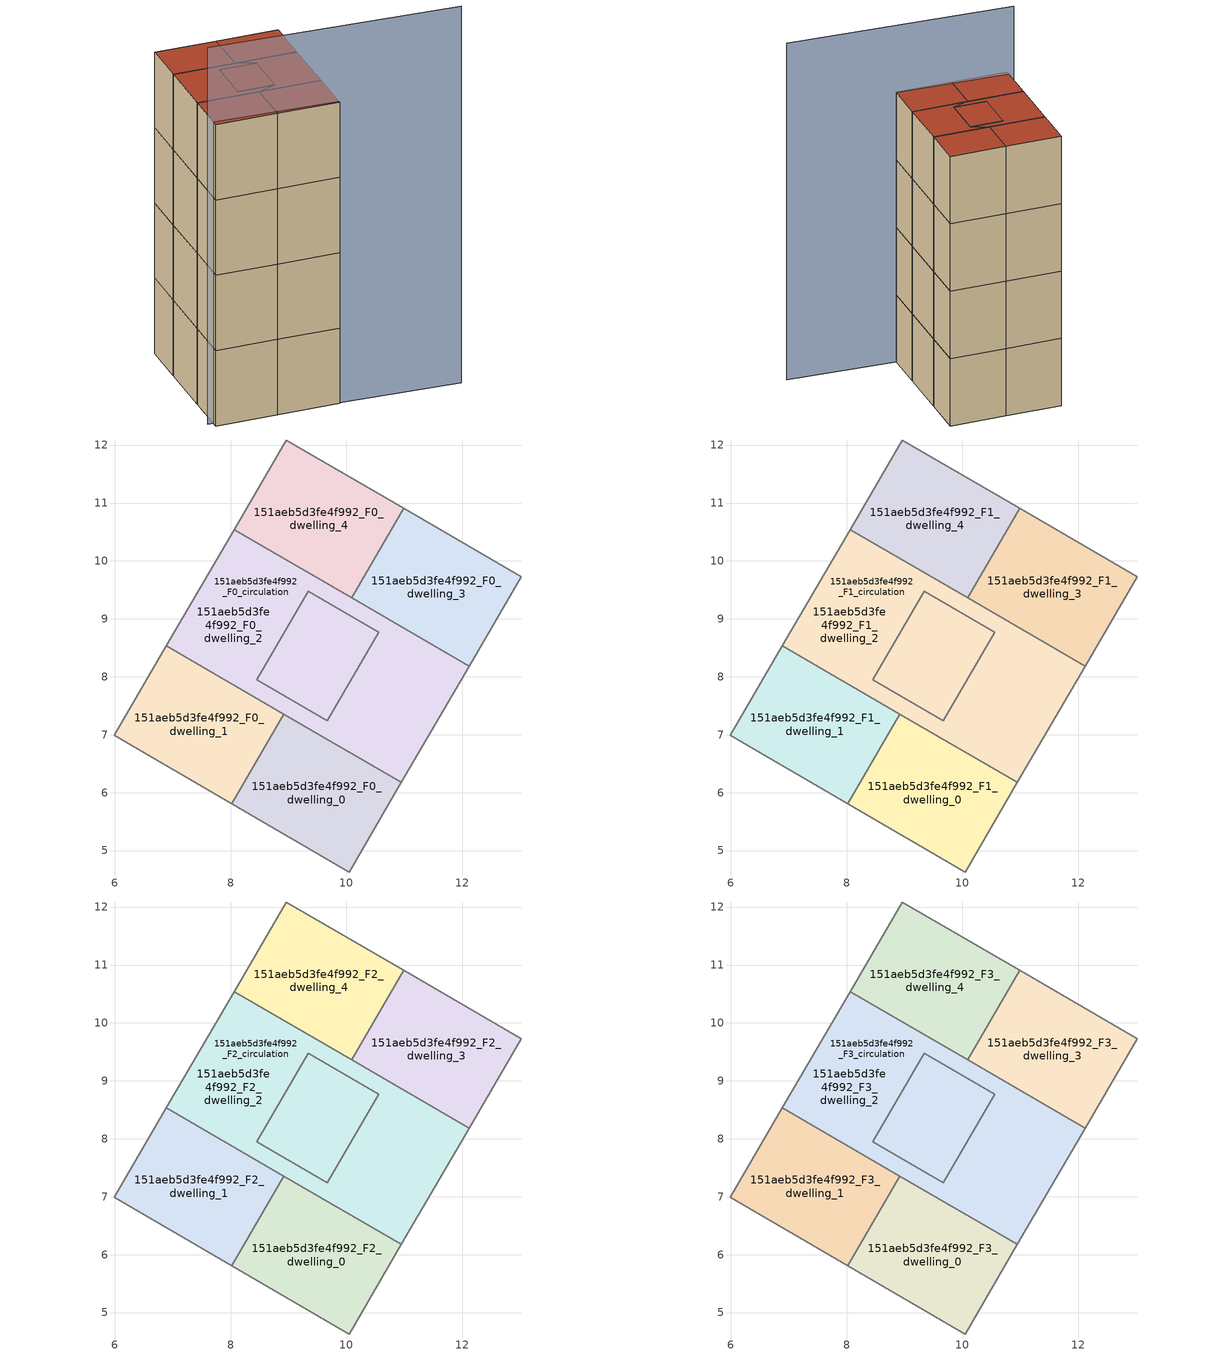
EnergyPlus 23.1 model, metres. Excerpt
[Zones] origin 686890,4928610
151aeb5d3fe4f992_F0_dwelling_0
 floor ground (EU_floor_Construction): 10.95,6.18 10.05,4.63 8.02,5.81 8.92,7.36 z0
 wall adiabatic (EU_wall_Construction): 8.02,5.81 10.05,4.63 10.95,6.18 8.92,7.36 z0:3
 wall to 151aeb5d3fe4f992_F0_dwelling_1 (EU_wall_Construction): 8.92,7.36 8.02,5.81 z0:3
151aeb5d3fe4f992_F0_dwelling_1
 floor ground (EU_floor_Construction): 8.92,7.36 8.02,5.81 5.99,6.99 6.89,8.54 z0
 wall adiabatic (EU_wall_Construction): 8.92,7.36 6.89,8.54 5.99,6.99 8.02,5.81 z0:3
151aeb5d3fe4f992_F0_dwelling_2
 floor ground (EU_floor_Construction): 10.56,8.77 9.67,7.24 8.45,7.95 9.34,9.48 z0; 10.09,9.36 10.56,8.77 9.34,9.48 8.45,7.95 9.67,7.24 8.92,7.36 6.89,8.54 8.06,10.54 z0; 12.12,8.18 10.95,6.18 8.92,7.36 9.67,7.24 10.56,8.77 10.09,9.36 z0
 wall adiabatic (EU_wall_Construction): 12.12,8.18 10.09,9.36 8.06,10.54 6.89,8.54 8.92,7.36 10.95,6.18 12.12,8.18 z0:3
151aeb5d3fe4f992_F0_dwelling_3
 floor ground (EU_floor_Construction): 13.02,9.73 12.12,8.18 10.09,9.36 10.99,10.91 z0
 wall adiabatic (EU_wall_Construction): 10.09,9.36 12.12,8.18 13.02,9.73 10.99,10.91 z0:3
 wall to 151aeb5d3fe4f992_F0_dwelling_4 (EU_wall_Construction): 10.99,10.91 10.09,9.36 z0:3
151aeb5d3fe4f992_F0_dwelling_4
 floor ground (EU_floor_Construction): 10.99,10.91 10.09,9.36 8.06,10.54 8.96,12.09 z0
 wall adiabatic (EU_wall_Construction): 10.99,10.91 8.96,12.09 8.06,10.54 10.09,9.36 z0:3
151aeb5d3fe4f992_F0_circulation
 floor ground (EU_floor_Construction): 10.56,8.77 9.67,7.24 8.45,7.95 9.34,9.48 z0; 10.09,9.36 10.56,8.77 9.34,9.48 8.45,7.95 9.67,7.24 8.92,7.36 6.89,8.54 8.06,10.54 z0; 12.12,8.18 10.95,6.18 8.92,7.36 9.67,7.24 10.56,8.77 10.09,9.36 z0
 wall adiabatic (EU_wall_Construction): 10.56,8.77 9.34,9.48 8.45,7.95 9.67,7.24 10.56,8.77 z0:3
151aeb5d3fe4f992_F1_dwelling_0
 floor to 151aeb5d3fe4f992_F0_dwelling_0 (EU_floor_Construction): 10.95,6.18 10.05,4.63 8.02,5.81 8.92,7.36 z3
 wall adiabatic (EU_wall_Construction): 8.02,5.81 10.05,4.63 10.95,6.18 8.92,7.36 z3:6
 wall to 151aeb5d3fe4f992_F1_dwelling_1 (EU_wall_Construction): 8.92,7.36 8.02,5.81 z3:6
151aeb5d3fe4f992_F1_dwelling_1
 floor to 151aeb5d3fe4f992_F0_dwelling_1 (EU_floor_Construction): 8.92,7.36 8.02,5.81 5.99,6.99 6.89,8.54 z3
 wall adiabatic (EU_wall_Construction): 8.92,7.36 6.89,8.54 5.99,6.99 8.02,5.81 z3:6
151aeb5d3fe4f992_F1_dwelling_2
 floor outside (EU_floor_Construction): 12.12,8.18 10.95,6.18 8.92,7.36 9.67,7.24 10.56,8.77 10.09,9.36 z3; 10.09,9.36 10.56,8.77 9.34,9.48 8.45,7.95 9.67,7.24 8.92,7.36 6.89,8.54 8.06,10.54 z3; 10.56,8.77 9.67,7.24 8.45,7.95 9.34,9.48 z3
 wall adiabatic (EU_wall_Construction): 12.12,8.18 10.09,9.36 8.06,10.54 6.89,8.54 8.92,7.36 10.95,6.18 12.12,8.18 z3:6
151aeb5d3fe4f992_F1_dwelling_3
 floor to 151aeb5d3fe4f992_F0_dwelling_3 (EU_floor_Construction): 13.02,9.73 12.12,8.18 10.09,9.36 10.99,10.91 z3
 wall adiabatic (EU_wall_Construction): 10.09,9.36 12.12,8.18 13.02,9.73 10.99,10.91 z3:6
 wall to 151aeb5d3fe4f992_F1_dwelling_4 (EU_wall_Construction): 10.99,10.91 10.09,9.36 z3:6
151aeb5d3fe4f992_F1_dwelling_4
 floor to 151aeb5d3fe4f992_F0_dwelling_4 (EU_floor_Construction): 10.99,10.91 10.09,9.36 8.06,10.54 8.96,12.09 z3
 wall adiabatic (EU_wall_Construction): 10.99,10.91 8.96,12.09 8.06,10.54 10.09,9.36 z3:6
151aeb5d3fe4f992_F1_circulation
 floor to 151aeb5d3fe4f992_F0_circulation (EU_floor_Construction): 10.56,8.77 9.67,7.24 8.45,7.95 9.34,9.48 z3; 10.09,9.36 10.56,8.77 9.34,9.48 8.45,7.95 9.67,7.24 8.92,7.36 6.89,8.54 8.06,10.54 z3; 12.12,8.18 10.95,6.18 8.92,7.36 9.67,7.24 10.56,8.77 10.09,9.36 z3
 wall adiabatic (EU_wall_Construction): 10.56,8.77 9.34,9.48 8.45,7.95 9.67,7.24 10.56,8.77 z3:6
151aeb5d3fe4f992_F2_dwelling_0
 floor to 151aeb5d3fe4f992_F1_dwelling_0 (EU_floor_Construction): 10.95,6.18 10.05,4.63 8.02,5.81 8.92,7.36 z6
 wall adiabatic (EU_wall_Construction): 8.02,5.81 10.05,4.63 10.95,6.18 8.92,7.36 z6:9
 wall to 151aeb5d3fe4f992_F2_dwelling_1 (EU_wall_Construction): 8.92,7.36 8.02,5.81 z6:9
151aeb5d3fe4f992_F2_dwelling_1
 floor to 151aeb5d3fe4f992_F1_dwelling_1 (EU_floor_Construction): 8.92,7.36 8.02,5.81 5.99,6.99 6.89,8.54 z6
 wall adiabatic (EU_wall_Construction): 8.92,7.36 6.89,8.54 5.99,6.99 8.02,5.81 z6:9
151aeb5d3fe4f992_F2_dwelling_2
 floor outside (EU_floor_Construction): 12.12,8.18 10.95,6.18 8.92,7.36 9.67,7.24 10.56,8.77 10.09,9.36 z6; 10.09,9.36 10.56,8.77 9.34,9.48 8.45,7.95 9.67,7.24 8.92,7.36 6.89,8.54 8.06,10.54 z6; 10.56,8.77 9.67,7.24 8.45,7.95 9.34,9.48 z6
 wall adiabatic (EU_wall_Construction): 12.12,8.18 10.09,9.36 8.06,10.54 6.89,8.54 8.92,7.36 10.95,6.18 12.12,8.18 z6:9
151aeb5d3fe4f992_F2_dwelling_3
 floor to 151aeb5d3fe4f992_F1_dwelling_3 (EU_floor_Construction): 13.02,9.73 12.12,8.18 10.09,9.36 10.99,10.91 z6
 wall adiabatic (EU_wall_Construction): 10.09,9.36 12.12,8.18 13.02,9.73 10.99,10.91 z6:9
 wall to 151aeb5d3fe4f992_F2_dwelling_4 (EU_wall_Construction): 10.99,10.91 10.09,9.36 z6:9
151aeb5d3fe4f992_F2_dwelling_4
 floor to 151aeb5d3fe4f992_F1_dwelling_4 (EU_floor_Construction): 10.99,10.91 10.09,9.36 8.06,10.54 8.96,12.09 z6
 wall adiabatic (EU_wall_Construction): 10.99,10.91 8.96,12.09 8.06,10.54 10.09,9.36 z6:9
151aeb5d3fe4f992_F2_circulation
 floor to 151aeb5d3fe4f992_F1_circulation (EU_floor_Construction): 10.56,8.77 9.67,7.24 8.45,7.95 9.34,9.48 z6; 10.09,9.36 10.56,8.77 9.34,9.48 8.45,7.95 9.67,7.24 8.92,7.36 6.89,8.54 8.06,10.54 z6; 12.12,8.18 10.95,6.18 8.92,7.36 9.67,7.24 10.56,8.77 10.09,9.36 z6
 wall adiabatic (EU_wall_Construction): 10.56,8.77 9.34,9.48 8.45,7.95 9.67,7.24 10.56,8.77 z6:9
151aeb5d3fe4f992_F3_dwelling_0
 floor to 151aeb5d3fe4f992_F2_dwelling_0 (EU_floor_Construction): 10.95,6.18 10.05,4.63 8.02,5.81 8.92,7.36 z9
 wall adiabatic (EU_wall_Construction): 8.02,5.81 10.05,4.63 10.95,6.18 8.92,7.36 z9:12
 wall to 151aeb5d3fe4f992_F3_dwelling_1 (EU_wall_Construction): 8.92,7.36 8.02,5.81 z9:12
 roof outside (EU_roof_Construction): 10.05,4.63 10.95,6.18 8.92,7.36 8.02,5.81 z12
151aeb5d3fe4f992_F3_dwelling_1
 floor to 151aeb5d3fe4f992_F2_dwelling_1 (EU_floor_Construction): 8.92,7.36 8.02,5.81 5.99,6.99 6.89,8.54 z9
 wall adiabatic (EU_wall_Construction): 8.92,7.36 6.89,8.54 5.99,6.99 8.02,5.81 z9:12
 roof outside (EU_roof_Construction): 8.02,5.81 8.92,7.36 6.89,8.54 5.99,6.99 z12
151aeb5d3fe4f992_F3_dwelling_2
 floor outside (EU_floor_Construction): 12.12,8.18 10.95,6.18 8.92,7.36 9.67,7.24 10.56,8.77 10.09,9.36 z9; 10.09,9.36 10.56,8.77 9.34,9.48 8.45,7.95 9.67,7.24 8.92,7.36 6.89,8.54 8.06,10.54 z9; 10.56,8.77 9.67,7.24 8.45,7.95 9.34,9.48 z9
 wall adiabatic (EU_wall_Construction): 12.12,8.18 10.09,9.36 8.06,10.54 6.89,8.54 8.92,7.36 10.95,6.18 12.12,8.18 z9:12
 roof outside (EU_roof_Construction): 9.67,7.24 8.45,7.95 9.34,9.48 10.56,8.77 10.09,9.36 8.06,10.54 6.89,8.54 8.92,7.36 z12; 9.67,7.24 10.56,8.77 9.34,9.48 8.45,7.95 z12; 10.95,6.18 12.12,8.18 10.09,9.36 10.56,8.77 9.67,7.24 8.92,7.36 z12
151aeb5d3fe4f992_F3_dwelling_3
 floor to 151aeb5d3fe4f992_F2_dwelling_3 (EU_floor_Construction): 13.02,9.73 12.12,8.18 10.09,9.36 10.99,10.91 z9
 wall adiabatic (EU_wall_Construction): 10.09,9.36 12.12,8.18 13.02,9.73 10.99,10.91 z9:12
 wall to 151aeb5d3fe4f992_F3_dwelling_4 (EU_wall_Construction): 10.99,10.91 10.09,9.36 z9:12
 roof outside (EU_roof_Construction): 12.12,8.18 13.02,9.73 10.99,10.91 10.09,9.36 z12
151aeb5d3fe4f992_F3_dwelling_4
 floor to 151aeb5d3fe4f992_F2_dwelling_4 (EU_floor_Construction): 10.99,10.91 10.09,9.36 8.06,10.54 8.96,12.09 z9
 wall adiabatic (EU_wall_Construction): 10.99,10.91 8.96,12.09 8.06,10.54 10.09,9.36 z9:12
 roof outside (EU_roof_Construction): 10.09,9.36 10.99,10.91 8.96,12.09 8.06,10.54 z12
151aeb5d3fe4f992_F3_circulation
 floor to 151aeb5d3fe4f992_F2_circulation (EU_floor_Construction): 10.56,8.77 9.67,7.24 8.45,7.95 9.34,9.48 z9; 10.09,9.36 10.56,8.77 9.34,9.48 8.45,7.95 9.67,7.24 8.92,7.36 6.89,8.54 8.06,10.54 z9; 12.12,8.18 10.95,6.18 8.92,7.36 9.67,7.24 10.56,8.77 10.09,9.36 z9
 wall adiabatic (EU_wall_Construction): 10.56,8.77 9.34,9.48 8.45,7.95 9.67,7.24 10.56,8.77 z9:12
 roof outside (EU_roof_Construction): 9.67,7.24 8.45,7.95 9.34,9.48 10.56,8.77 10.09,9.36 8.06,10.54 6.89,8.54 8.92,7.36 z12; 9.67,7.24 10.56,8.77 9.34,9.48 8.45,7.95 z12; 10.95,6.18 12.12,8.18 10.09,9.36 10.56,8.77 9.67,7.24 8.92,7.36 z12
shading: 13.96,2.24 5.93,7.29 z0:15
[Building]
EU S2 Campaign: North Axis=0; Terrain=City; Solar Distribution=FullExterior
[Site:Location]
Bologna: Latitude=44.5; Longitude=11.25; Time Zone=1; Elevation=37
[SizingPeriod:WeatherFileDays]
AnnualSizingPeriod: Begin Month=1; Begin Day of Month=1; End Month=12; End Day of Month=31; Day of Week for Start Day=Monday; Use Weather File Daylight Saving Period=No; Use Weather File Rain and Snow Indicators=No
[MATERIAL]
EU_InternalMass_Material: Roughness=MediumRough; Thickness=0.1; Conductivity=1; Density=1800; Specific Heat=900; Thermal Absorptance=0.9; Solar Absorptance=0.7; Visible Absorptance=0.7
[MATERIAL:NOMASS] Roughness=MediumRough; Thermal Absorptance=0.9; Solar Absorptance=0.7; Visible Absorptance=0.7
Name | Thermal Resistance
EU_wall_NoMass | 0.781309
EU_roof_NoMass | 0.418499
EU_floor_NoMass | 0.563442
[CONSTRUCTION]
EU_wall_Construction: EU_wall_NoMass
EU_roof_Construction: EU_roof_NoMass
EU_floor_Construction: EU_floor_NoMass
EU_InternalMass_Construction: EU_InternalMass_Material
[ZONE] Type=1; Multiplier=1; Ceiling Height=autocalculate; Floor Area=autocalculate; Part of Total Floor Area=Yes
Name | Volume
151aeb5d3fe4f992_F0_dwelling_0; 151aeb5d3fe4f992_F1_dwelling_0; 151aeb5d3fe4f992_F2_dwelling_0; 151aeb5d3fe4f992_F3_dwelling_0 | 12.5977
151aeb5d3fe4f992_F0_dwelling_1; 151aeb5d3fe4f992_F1_dwelling_1; 151aeb5d3fe4f992_F2_dwelling_1; 151aeb5d3fe4f992_F3_dwelling_1 | 12.5962
151aeb5d3fe4f992_F0_dwelling_2; 151aeb5d3fe4f992_F1_dwelling_2; 151aeb5d3fe4f992_F2_dwelling_2; 151aeb5d3fe4f992_F3_dwelling_2; 151aeb5d3fe4f992_F0_circulation; 151aeb5d3fe4f992_F1_circulation; 151aeb5d3fe4f992_F2_circulation; 151aeb5d3fe4f992_F3_circulation | 32.6711
151aeb5d3fe4f992_F0_dwelling_3; 151aeb5d3fe4f992_F1_dwelling_3; 151aeb5d3fe4f992_F2_dwelling_3; 151aeb5d3fe4f992_F3_dwelling_3 | 12.5969
151aeb5d3fe4f992_F0_dwelling_4; 151aeb5d3fe4f992_F1_dwelling_4; 151aeb5d3fe4f992_F2_dwelling_4; 151aeb5d3fe4f992_F3_dwelling_4 | 12.5984
[INTERNALMASS] Construction=EU_InternalMass_Construction
Name | Zone or ZoneList | Surface Area
151aeb5d3fe4f992_F0_dwelling_0_EU_InternalMass | 151aeb5d3fe4f992_F0_dwelling_0 | 4.19915
151aeb5d3fe4f992_F0_dwelling_1_EU_InternalMass | 151aeb5d3fe4f992_F0_dwelling_1 | 4.19915
151aeb5d3fe4f992_F0_dwelling_2_EU_InternalMass | 151aeb5d3fe4f992_F0_dwelling_2 | 8.39829
151aeb5d3fe4f992_F0_dwelling_3_EU_InternalMass | 151aeb5d3fe4f992_F0_dwelling_3 | 4.19915
151aeb5d3fe4f992_F0_dwelling_4_EU_InternalMass | 151aeb5d3fe4f992_F0_dwelling_4 | 4.19915
151aeb5d3fe4f992_F1_dwelling_0_EU_InternalMass | 151aeb5d3fe4f992_F1_dwelling_0 | 4.19915
151aeb5d3fe4f992_F1_dwelling_1_EU_InternalMass | 151aeb5d3fe4f992_F1_dwelling_1 | 4.19915
151aeb5d3fe4f992_F1_dwelling_2_EU_InternalMass | 151aeb5d3fe4f992_F1_dwelling_2 | 8.39829
151aeb5d3fe4f992_F1_dwelling_3_EU_InternalMass | 151aeb5d3fe4f992_F1_dwelling_3 | 4.19915
151aeb5d3fe4f992_F1_dwelling_4_EU_InternalMass | 151aeb5d3fe4f992_F1_dwelling_4 | 4.19915
151aeb5d3fe4f992_F2_dwelling_0_EU_InternalMass | 151aeb5d3fe4f992_F2_dwelling_0 | 4.19915
151aeb5d3fe4f992_F2_dwelling_1_EU_InternalMass | 151aeb5d3fe4f992_F2_dwelling_1 | 4.19915
151aeb5d3fe4f992_F2_dwelling_2_EU_InternalMass | 151aeb5d3fe4f992_F2_dwelling_2 | 8.39829
151aeb5d3fe4f992_F2_dwelling_3_EU_InternalMass | 151aeb5d3fe4f992_F2_dwelling_3 | 4.19915
151aeb5d3fe4f992_F2_dwelling_4_EU_InternalMass | 151aeb5d3fe4f992_F2_dwelling_4 | 4.19915
151aeb5d3fe4f992_F3_dwelling_0_EU_InternalMass | 151aeb5d3fe4f992_F3_dwelling_0 | 4.19915
151aeb5d3fe4f992_F3_dwelling_1_EU_InternalMass | 151aeb5d3fe4f992_F3_dwelling_1 | 4.19915
151aeb5d3fe4f992_F3_dwelling_2_EU_InternalMass | 151aeb5d3fe4f992_F3_dwelling_2 | 8.39829
151aeb5d3fe4f992_F3_dwelling_3_EU_InternalMass | 151aeb5d3fe4f992_F3_dwelling_3 | 4.19915
151aeb5d3fe4f992_F3_dwelling_4_EU_InternalMass | 151aeb5d3fe4f992_F3_dwelling_4 | 4.19915
[OTHEREQUIPMENT] Fuel Type=Electricity; Design Level Calculation Method=Watts/Area; Power per Zone Floor Area=1; Fraction Latent=0; Fraction Radiant=0; Fraction Lost=0; Carbon Dioxide Generation Rate=0; EndUse Subcategory=EU_Step8_InternalGains
Name | Zone or ZoneList or Space or SpaceList | Schedule
EU_Step8_InternalGain_151aeb5d3fe4f992_F0_dwelling_0_f000 | 151aeb5d3fe4f992_F0_dwelling_0 | EU_Step8_GainSchedule_151aeb5d3fe4f992_F0_dwelling_0_f000
EU_Step8_InternalGain_151aeb5d3fe4f992_F0_dwelling_1_f000 | 151aeb5d3fe4f992_F0_dwelling_1 | EU_Step8_GainSchedule_151aeb5d3fe4f992_F0_dwelling_1_f000
EU_Step8_InternalGain_151aeb5d3fe4f992_F0_dwelling_2_f000 | 151aeb5d3fe4f992_F0_dwelling_2 | EU_Step8_GainSchedule_151aeb5d3fe4f992_F0_dwelling_2_f000
EU_Step8_InternalGain_151aeb5d3fe4f992_F0_dwelling_3_f000 | 151aeb5d3fe4f992_F0_dwelling_3 | EU_Step8_GainSchedule_151aeb5d3fe4f992_F0_dwelling_3_f000
EU_Step8_InternalGain_151aeb5d3fe4f992_F0_dwelling_4_f000 | 151aeb5d3fe4f992_F0_dwelling_4 | EU_Step8_GainSchedule_151aeb5d3fe4f992_F0_dwelling_4_f000
EU_Step8_InternalGain_151aeb5d3fe4f992_F1_dwelling_0_f000 | 151aeb5d3fe4f992_F1_dwelling_0 | EU_Step8_GainSchedule_151aeb5d3fe4f992_F1_dwelling_0_f000
EU_Step8_InternalGain_151aeb5d3fe4f992_F1_dwelling_1_f000 | 151aeb5d3fe4f992_F1_dwelling_1 | EU_Step8_GainSchedule_151aeb5d3fe4f992_F1_dwelling_1_f000
EU_Step8_InternalGain_151aeb5d3fe4f992_F1_dwelling_2_f000 | 151aeb5d3fe4f992_F1_dwelling_2 | EU_Step8_GainSchedule_151aeb5d3fe4f992_F1_dwelling_2_f000
EU_Step8_InternalGain_151aeb5d3fe4f992_F1_dwelling_3_f000 | 151aeb5d3fe4f992_F1_dwelling_3 | EU_Step8_GainSchedule_151aeb5d3fe4f992_F1_dwelling_3_f000
EU_Step8_InternalGain_151aeb5d3fe4f992_F1_dwelling_4_f000 | 151aeb5d3fe4f992_F1_dwelling_4 | EU_Step8_GainSchedule_151aeb5d3fe4f992_F1_dwelling_4_f000
EU_Step8_InternalGain_151aeb5d3fe4f992_F2_dwelling_0_f000 | 151aeb5d3fe4f992_F2_dwelling_0 | EU_Step8_GainSchedule_151aeb5d3fe4f992_F2_dwelling_0_f000
EU_Step8_InternalGain_151aeb5d3fe4f992_F2_dwelling_1_f000 | 151aeb5d3fe4f992_F2_dwelling_1 | EU_Step8_GainSchedule_151aeb5d3fe4f992_F2_dwelling_1_f000
EU_Step8_InternalGain_151aeb5d3fe4f992_F2_dwelling_2_f000 | 151aeb5d3fe4f992_F2_dwelling_2 | EU_Step8_GainSchedule_151aeb5d3fe4f992_F2_dwelling_2_f000
EU_Step8_InternalGain_151aeb5d3fe4f992_F2_dwelling_3_f000 | 151aeb5d3fe4f992_F2_dwelling_3 | EU_Step8_GainSchedule_151aeb5d3fe4f992_F2_dwelling_3_f000
EU_Step8_InternalGain_151aeb5d3fe4f992_F2_dwelling_4_f000 | 151aeb5d3fe4f992_F2_dwelling_4 | EU_Step8_GainSchedule_151aeb5d3fe4f992_F2_dwelling_4_f000
EU_Step8_InternalGain_151aeb5d3fe4f992_F3_dwelling_0_f000 | 151aeb5d3fe4f992_F3_dwelling_0 | EU_Step8_GainSchedule_151aeb5d3fe4f992_F3_dwelling_0_f000
EU_Step8_InternalGain_151aeb5d3fe4f992_F3_dwelling_1_f000 | 151aeb5d3fe4f992_F3_dwelling_1 | EU_Step8_GainSchedule_151aeb5d3fe4f992_F3_dwelling_1_f000
EU_Step8_InternalGain_151aeb5d3fe4f992_F3_dwelling_2_f000 | 151aeb5d3fe4f992_F3_dwelling_2 | EU_Step8_GainSchedule_151aeb5d3fe4f992_F3_dwelling_2_f000
EU_Step8_InternalGain_151aeb5d3fe4f992_F3_dwelling_3_f000 | 151aeb5d3fe4f992_F3_dwelling_3 | EU_Step8_GainSchedule_151aeb5d3fe4f992_F3_dwelling_3_f000
EU_Step8_InternalGain_151aeb5d3fe4f992_F3_dwelling_4_f000 | 151aeb5d3fe4f992_F3_dwelling_4 | EU_Step8_GainSchedule_151aeb5d3fe4f992_F3_dwelling_4_f000
[ZONEINFILTRATION:DESIGNFLOWRATE] Schedule=EU_AlwaysOn; Design Flow Rate Calculation Method=Flow/Area; Flow Rate per Floor Area=0.0005; Constant Term Coefficient=1; Temperature Term Coefficient=0; Velocity Term Coefficient=0; Velocity Squared Term Coefficient=0
Name | Zone or ZoneList or Space or SpaceList
EU_Circulation_Infiltration_151aeb5d3fe4f992_F0_circulation | 151aeb5d3fe4f992_F0_circulation
EU_Circulation_Infiltration_151aeb5d3fe4f992_F1_circulation | 151aeb5d3fe4f992_F1_circulation
EU_Circulation_Infiltration_151aeb5d3fe4f992_F2_circulation | 151aeb5d3fe4f992_F2_circulation
EU_Circulation_Infiltration_151aeb5d3fe4f992_F3_circulation | 151aeb5d3fe4f992_F3_circulation
[ZONEVENTILATION:DESIGNFLOWRATE] Schedule=EU_AlwaysOn; Design Flow Rate Calculation Method=AirChanges/Hour; Air Changes per Hour=0.692607; Ventilation Type=Natural; Fan Pressure Rise=0; Fan Total Efficiency=1; Constant Term Coefficient=1; Temperature Term Coefficient=0; Velocity Term Coefficient=0; Velocity Squared Term Coefficient=0; Minimum Indoor Temperature=-100; Maximum Indoor Temperature=100; Delta Temperature=-100; Minimum Outdoor Temperature=-100; Maximum Outdoor Temperature=100; Maximum Wind Speed=40
Name | Zone or ZoneList or Space or SpaceList
EU_ConstantAir_151aeb5d3fe4f992_F0_dwelling_0 | 151aeb5d3fe4f992_F0_dwelling_0
EU_ConstantAir_151aeb5d3fe4f992_F0_dwelling_1 | 151aeb5d3fe4f992_F0_dwelling_1
EU_ConstantAir_151aeb5d3fe4f992_F0_dwelling_2 | 151aeb5d3fe4f992_F0_dwelling_2
EU_ConstantAir_151aeb5d3fe4f992_F0_dwelling_3 | 151aeb5d3fe4f992_F0_dwelling_3
EU_ConstantAir_151aeb5d3fe4f992_F0_dwelling_4 | 151aeb5d3fe4f992_F0_dwelling_4
EU_ConstantAir_151aeb5d3fe4f992_F1_dwelling_0 | 151aeb5d3fe4f992_F1_dwelling_0
EU_ConstantAir_151aeb5d3fe4f992_F1_dwelling_1 | 151aeb5d3fe4f992_F1_dwelling_1
EU_ConstantAir_151aeb5d3fe4f992_F1_dwelling_2 | 151aeb5d3fe4f992_F1_dwelling_2
EU_ConstantAir_151aeb5d3fe4f992_F1_dwelling_3 | 151aeb5d3fe4f992_F1_dwelling_3
EU_ConstantAir_151aeb5d3fe4f992_F1_dwelling_4 | 151aeb5d3fe4f992_F1_dwelling_4
EU_ConstantAir_151aeb5d3fe4f992_F2_dwelling_0 | 151aeb5d3fe4f992_F2_dwelling_0
EU_ConstantAir_151aeb5d3fe4f992_F2_dwelling_1 | 151aeb5d3fe4f992_F2_dwelling_1
EU_ConstantAir_151aeb5d3fe4f992_F2_dwelling_2 | 151aeb5d3fe4f992_F2_dwelling_2
EU_ConstantAir_151aeb5d3fe4f992_F2_dwelling_3 | 151aeb5d3fe4f992_F2_dwelling_3
EU_ConstantAir_151aeb5d3fe4f992_F2_dwelling_4 | 151aeb5d3fe4f992_F2_dwelling_4
EU_ConstantAir_151aeb5d3fe4f992_F3_dwelling_0 | 151aeb5d3fe4f992_F3_dwelling_0
EU_ConstantAir_151aeb5d3fe4f992_F3_dwelling_1 | 151aeb5d3fe4f992_F3_dwelling_1
EU_ConstantAir_151aeb5d3fe4f992_F3_dwelling_2 | 151aeb5d3fe4f992_F3_dwelling_2
EU_ConstantAir_151aeb5d3fe4f992_F3_dwelling_3 | 151aeb5d3fe4f992_F3_dwelling_3
EU_ConstantAir_151aeb5d3fe4f992_F3_dwelling_4 | 151aeb5d3fe4f992_F3_dwelling_4
[HVACTEMPLATE:THERMOSTAT] Constant Heating Setpoint=20; Constant Cooling Setpoint=50
EU_HeatOnly_151aeb5d3fe4f992_F0_dwelling_0; EU_HeatOnly_151aeb5d3fe4f992_F0_dwelling_1; EU_HeatOnly_151aeb5d3fe4f992_F0_dwelling_2; EU_HeatOnly_151aeb5d3fe4f992_F0_dwelling_3; EU_HeatOnly_151aeb5d3fe4f992_F0_dwelling_4; EU_HeatOnly_151aeb5d3fe4f992_F1_dwelling_0; EU_HeatOnly_151aeb5d3fe4f992_F1_dwelling_1; EU_HeatOnly_151aeb5d3fe4f992_F1_dwelling_2; EU_HeatOnly_151aeb5d3fe4f992_F1_dwelling_3; EU_HeatOnly_151aeb5d3fe4f992_F1_dwelling_4; EU_HeatOnly_151aeb5d3fe4f992_F2_dwelling_0; EU_HeatOnly_151aeb5d3fe4f992_F2_dwelling_1; EU_HeatOnly_151aeb5d3fe4f992_F2_dwelling_2; EU_HeatOnly_151aeb5d3fe4f992_F2_dwelling_3; EU_HeatOnly_151aeb5d3fe4f992_F2_dwelling_4; EU_HeatOnly_151aeb5d3fe4f992_F3_dwelling_0; EU_HeatOnly_151aeb5d3fe4f992_F3_dwelling_1; EU_HeatOnly_151aeb5d3fe4f992_F3_dwelling_2; EU_HeatOnly_151aeb5d3fe4f992_F3_dwelling_3; EU_HeatOnly_151aeb5d3fe4f992_F3_dwelling_4
[HVACTEMPLATE:ZONE:IDEALLOADSAIRSYSTEM] System Availability Schedule=EU_AlwaysOn; Maximum Heating Supply Air Temperature=50; Minimum Cooling Supply Air Temperature=13; Maximum Heating Supply Air Humidity Ratio=0.0156; Minimum Cooling Supply Air Humidity Ratio=0.0077; Heating Limit=NoLimit; Cooling Limit=NoLimit; Heating Availability Schedule=EU_AlwaysOn; Cooling Availability Schedule=EU_CoolingOff; Dehumidification Control Type=ConstantSensibleHeatRatio; Cooling Sensible Heat Ratio=0.7; Dehumidification Setpoint=60; Humidification Control Type=None; Humidification Setpoint=30; Outdoor Air Method=None; Outdoor Air Flow Rate per Person=0.00944; Outdoor Air Flow Rate per Zone Floor Area=0; Outdoor Air Flow Rate per Zone=0; Demand Controlled Ventilation Type=None; Outdoor Air Economizer Type=NoEconomizer; Heat Recovery Type=None; Sensible Heat Recovery Effectiveness=0.7; Latent Heat Recovery Effectiveness=0.65
Name | Template Thermostat
151aeb5d3fe4f992_F0_dwelling_0 | EU_HeatOnly_151aeb5d3fe4f992_F0_dwelling_0
151aeb5d3fe4f992_F0_dwelling_1 | EU_HeatOnly_151aeb5d3fe4f992_F0_dwelling_1
151aeb5d3fe4f992_F0_dwelling_2 | EU_HeatOnly_151aeb5d3fe4f992_F0_dwelling_2
151aeb5d3fe4f992_F0_dwelling_3 | EU_HeatOnly_151aeb5d3fe4f992_F0_dwelling_3
151aeb5d3fe4f992_F0_dwelling_4 | EU_HeatOnly_151aeb5d3fe4f992_F0_dwelling_4
151aeb5d3fe4f992_F1_dwelling_0 | EU_HeatOnly_151aeb5d3fe4f992_F1_dwelling_0
151aeb5d3fe4f992_F1_dwelling_1 | EU_HeatOnly_151aeb5d3fe4f992_F1_dwelling_1
151aeb5d3fe4f992_F1_dwelling_2 | EU_HeatOnly_151aeb5d3fe4f992_F1_dwelling_2
151aeb5d3fe4f992_F1_dwelling_3 | EU_HeatOnly_151aeb5d3fe4f992_F1_dwelling_3
151aeb5d3fe4f992_F1_dwelling_4 | EU_HeatOnly_151aeb5d3fe4f992_F1_dwelling_4
151aeb5d3fe4f992_F2_dwelling_0 | EU_HeatOnly_151aeb5d3fe4f992_F2_dwelling_0
151aeb5d3fe4f992_F2_dwelling_1 | EU_HeatOnly_151aeb5d3fe4f992_F2_dwelling_1
151aeb5d3fe4f992_F2_dwelling_2 | EU_HeatOnly_151aeb5d3fe4f992_F2_dwelling_2
151aeb5d3fe4f992_F2_dwelling_3 | EU_HeatOnly_151aeb5d3fe4f992_F2_dwelling_3
151aeb5d3fe4f992_F2_dwelling_4 | EU_HeatOnly_151aeb5d3fe4f992_F2_dwelling_4
151aeb5d3fe4f992_F3_dwelling_0 | EU_HeatOnly_151aeb5d3fe4f992_F3_dwelling_0
151aeb5d3fe4f992_F3_dwelling_1 | EU_HeatOnly_151aeb5d3fe4f992_F3_dwelling_1
151aeb5d3fe4f992_F3_dwelling_2 | EU_HeatOnly_151aeb5d3fe4f992_F3_dwelling_2
151aeb5d3fe4f992_F3_dwelling_3 | EU_HeatOnly_151aeb5d3fe4f992_F3_dwelling_3
151aeb5d3fe4f992_F3_dwelling_4 | EU_HeatOnly_151aeb5d3fe4f992_F3_dwelling_4
[SIZING:ZONE] Zone Cooling Design Supply Air Temperature Input Method=SupplyAirTemperature; Zone Cooling Design Supply Air Temperature=13; Zone Heating Design Supply Air Temperature Input Method=SupplyAirTemperature; Zone Heating Design Supply Air Temperature=50; Zone Cooling Design Supply Air Humidity Ratio=0.008; Zone Heating Design Supply Air Humidity Ratio=0.008; Cooling Design Air Flow Method=DesignDay; Cooling Design Air Flow Rate=0; Cooling Minimum Air Flow per Zone Floor Area=0.000762; Cooling Minimum Air Flow=0; Cooling Minimum Air Flow Fraction=0.2; Heating Design Air Flow Method=DesignDay; Heating Design Air Flow Rate=0; Heating Maximum Air Flow per Zone Floor Area=0.002032; Heating Maximum Air Flow=0.141576; Heating Maximum Air Flow Fraction=0.3; Account for Dedicated Outdoor Air System=No; Dedicated Outdoor Air System Control Strategy=NeutralSupplyAir; Dedicated Outdoor Air Low Setpoint Temperature for Design=autosize; Dedicated Outdoor Air High Setpoint Temperature for Design=autosize; Zone Load Sizing Method=Sensible Load Only No Latent Load; Zone Latent Cooling Design Supply Air Humidity Ratio Input Method=HumidityRatioDifference; Zone Cooling Design Supply Air Humidity Ratio Difference=0.005; Zone Latent Heating Design Supply Air Humidity Ratio Input Method=HumidityRatioDifference; Zone Humidification Design Supply Air Humidity Ratio Difference=0.005
151aeb5d3fe4f992_F0_dwelling_0; 151aeb5d3fe4f992_F0_dwelling_1; 151aeb5d3fe4f992_F0_dwelling_2; 151aeb5d3fe4f992_F0_dwelling_3; 151aeb5d3fe4f992_F0_dwelling_4; 151aeb5d3fe4f992_F1_dwelling_0; 151aeb5d3fe4f992_F1_dwelling_1; 151aeb5d3fe4f992_F1_dwelling_2; 151aeb5d3fe4f992_F1_dwelling_3; 151aeb5d3fe4f992_F1_dwelling_4; 151aeb5d3fe4f992_F2_dwelling_0; 151aeb5d3fe4f992_F2_dwelling_1; 151aeb5d3fe4f992_F2_dwelling_2; 151aeb5d3fe4f992_F2_dwelling_3; 151aeb5d3fe4f992_F2_dwelling_4; 151aeb5d3fe4f992_F3_dwelling_0; 151aeb5d3fe4f992_F3_dwelling_1; 151aeb5d3fe4f992_F3_dwelling_2; 151aeb5d3fe4f992_F3_dwelling_3; 151aeb5d3fe4f992_F3_dwelling_4
[SCHEDULE:CONSTANT]
Name | Hourly Value
EU_AlwaysOn | 1
EU_CoolingOff | 0
[SCHEDULE:FILE] Column Number=1; Rows to Skip at Top=0; Number of Hours of Data=8760; Column Separator=Comma; Interpolate to Timestep=No; Minutes per Item=60; Adjust Schedule for Daylight Savings=Yes
Name | File
EU_Step8_GainSchedule_151aeb5d3fe4f992_F0_dwelling_0_f000 | ../../schedules/151aeb5d3fe4f992/151aeb5d3fe4f992_F0_dwelling_0_f000_gain.csv
EU_Step8_GainSchedule_151aeb5d3fe4f992_F0_dwelling_1_f000 | ../../schedules/151aeb5d3fe4f992/151aeb5d3fe4f992_F0_dwelling_1_f000_gain.csv
EU_Step8_GainSchedule_151aeb5d3fe4f992_F0_dwelling_2_f000 | ../../schedules/151aeb5d3fe4f992/151aeb5d3fe4f992_F0_dwelling_2_f000_gain.csv
EU_Step8_GainSchedule_151aeb5d3fe4f992_F0_dwelling_3_f000 | ../../schedules/151aeb5d3fe4f992/151aeb5d3fe4f992_F0_dwelling_3_f000_gain.csv
EU_Step8_GainSchedule_151aeb5d3fe4f992_F0_dwelling_4_f000 | ../../schedules/151aeb5d3fe4f992/151aeb5d3fe4f992_F0_dwelling_4_f000_gain.csv
EU_Step8_GainSchedule_151aeb5d3fe4f992_F1_dwelling_0_f000 | ../../schedules/151aeb5d3fe4f992/151aeb5d3fe4f992_F1_dwelling_0_f000_gain.csv
EU_Step8_GainSchedule_151aeb5d3fe4f992_F1_dwelling_1_f000 | ../../schedules/151aeb5d3fe4f992/151aeb5d3fe4f992_F1_dwelling_1_f000_gain.csv
EU_Step8_GainSchedule_151aeb5d3fe4f992_F1_dwelling_2_f000 | ../../schedules/151aeb5d3fe4f992/151aeb5d3fe4f992_F1_dwelling_2_f000_gain.csv
EU_Step8_GainSchedule_151aeb5d3fe4f992_F1_dwelling_3_f000 | ../../schedules/151aeb5d3fe4f992/151aeb5d3fe4f992_F1_dwelling_3_f000_gain.csv
EU_Step8_GainSchedule_151aeb5d3fe4f992_F1_dwelling_4_f000 | ../../schedules/151aeb5d3fe4f992/151aeb5d3fe4f992_F1_dwelling_4_f000_gain.csv
EU_Step8_GainSchedule_151aeb5d3fe4f992_F2_dwelling_0_f000 | ../../schedules/151aeb5d3fe4f992/151aeb5d3fe4f992_F2_dwelling_0_f000_gain.csv
EU_Step8_GainSchedule_151aeb5d3fe4f992_F2_dwelling_1_f000 | ../../schedules/151aeb5d3fe4f992/151aeb5d3fe4f992_F2_dwelling_1_f000_gain.csv
EU_Step8_GainSchedule_151aeb5d3fe4f992_F2_dwelling_2_f000 | ../../schedules/151aeb5d3fe4f992/151aeb5d3fe4f992_F2_dwelling_2_f000_gain.csv
EU_Step8_GainSchedule_151aeb5d3fe4f992_F2_dwelling_3_f000 | ../../schedules/151aeb5d3fe4f992/151aeb5d3fe4f992_F2_dwelling_3_f000_gain.csv
EU_Step8_GainSchedule_151aeb5d3fe4f992_F2_dwelling_4_f000 | ../../schedules/151aeb5d3fe4f992/151aeb5d3fe4f992_F2_dwelling_4_f000_gain.csv
EU_Step8_GainSchedule_151aeb5d3fe4f992_F3_dwelling_0_f000 | ../../schedules/151aeb5d3fe4f992/151aeb5d3fe4f992_F3_dwelling_0_f000_gain.csv
EU_Step8_GainSchedule_151aeb5d3fe4f992_F3_dwelling_1_f000 | ../../schedules/151aeb5d3fe4f992/151aeb5d3fe4f992_F3_dwelling_1_f000_gain.csv
EU_Step8_GainSchedule_151aeb5d3fe4f992_F3_dwelling_2_f000 | ../../schedules/151aeb5d3fe4f992/151aeb5d3fe4f992_F3_dwelling_2_f000_gain.csv
EU_Step8_GainSchedule_151aeb5d3fe4f992_F3_dwelling_3_f000 | ../../schedules/151aeb5d3fe4f992/151aeb5d3fe4f992_F3_dwelling_3_f000_gain.csv
EU_Step8_GainSchedule_151aeb5d3fe4f992_F3_dwelling_4_f000 | ../../schedules/151aeb5d3fe4f992/151aeb5d3fe4f992_F3_dwelling_4_f000_gain.csv
